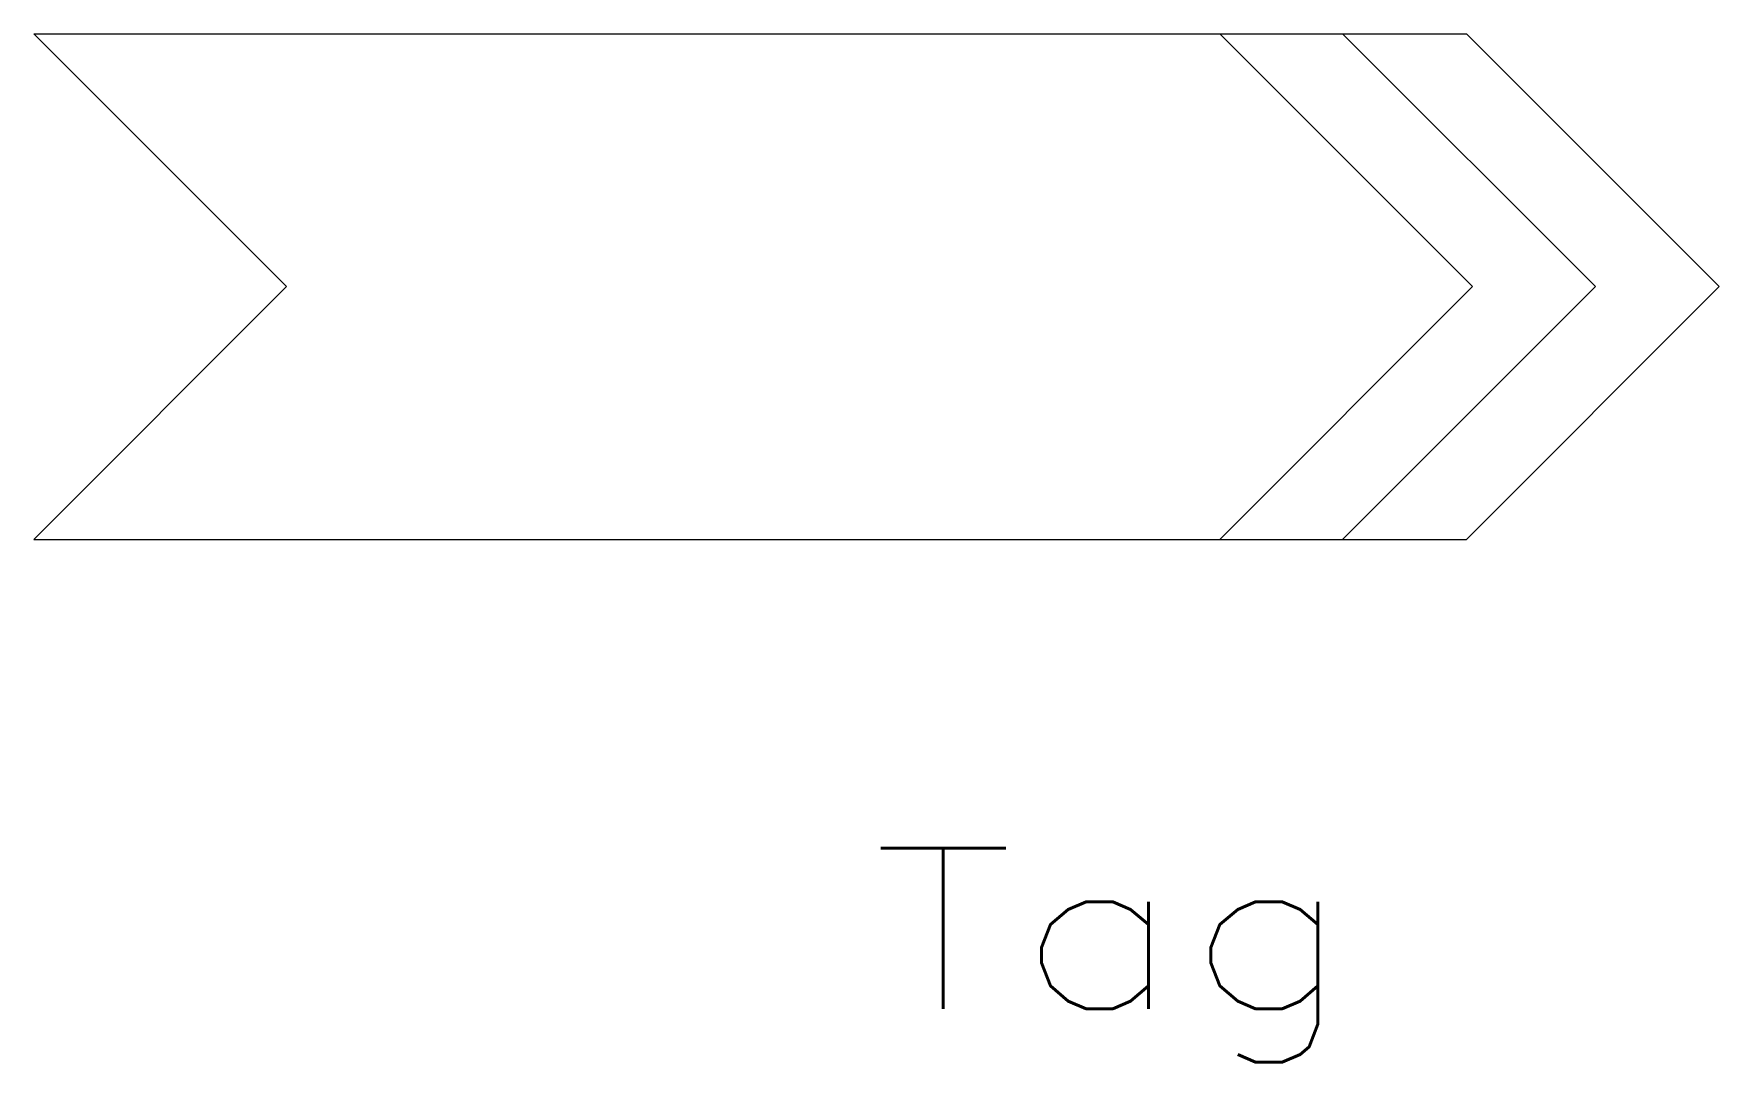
# Model space of a CAD drawing. Header units: inches. Extents: x -10 to 10, y -9.2 to 3.
import ezdxf
from ezdxf.enums import TextEntityAlignment as Align

# ---------------------------------------------------------------- set-up
doc = ezdxf.new("R2010")
doc.units = ezdxf.units.IN
doc.header["$MEASUREMENT"] = 0
doc.layers.get('0').update_dxf_attribs({"lineweight": 0})
doc.styles.add('_TCW_TXTSTY_1', font='TXT.SHX')

msp = doc.modelspace()

# ---------------------------------------------------------------- linework, layer by layer
at = {"linetype": 'Continuous'}
for p, q in [((-9.964, 3.021), (7.036, 3.021)), ((-9.964, 3.021), (-6.964, 0.021)), ((4.108, 3.021), (7.108, 0.021)), ((5.566, 3.021), (8.566, 0.021)), ((7.036, 3.021), (10.036, 0.021)), ((-9.964, -2.979), (-6.964, 0.021)), ((7.108, 0.021), (4.108, -2.979)), ((8.566, 0.021), (5.566, -2.979)), ((10.036, 0.021), (7.036, -2.979)), ((-9.964, -2.979), (7.036, -2.979))]:
    msp.add_line(p, q, dxfattribs=at)

# ---------------------------------------------------------------- texts
at = {"color": 7, "linetype": 'Continuous', "style": '_TCW_TXTSTY_1', "width": 1.166667}
msp.add_text('Tag', height=1.905, dxfattribs=at).set_placement((-0.018, -8.548), (5.697, -8.548), align=Align.FIT)

doc.saveas('drawing.dxf')
